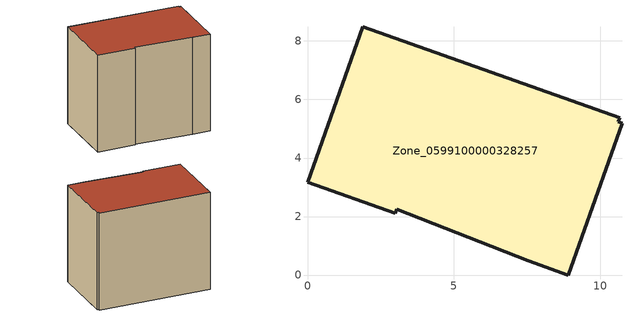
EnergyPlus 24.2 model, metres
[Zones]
Zone_0599100000328257
 floor ground (C_G): 7.54,0.49 3.04,2.26 2.99,2.11 0,3.17 1.88,8.48 10.67,5.38 10.62,5.24 10.74,5.19 8.91,0 z0.38
 wall outside (C_F): 3.04,2.26 7.54,0.49 8.91,0 10.74,5.19 10.62,5.24 10.67,5.38 1.88,8.48 0,3.17 2.99,2.11 3.04,2.26 z0.38:8.58
 roof outside (C_R): 10.67,5.38 1.88,8.48 0,3.17 2.99,2.11 3.04,2.26 7.54,0.49 8.91,0 10.74,5.19 10.62,5.24 z8.58
[BUILDING]
Pand.0599100000328257: North Axis=0; Terrain=City; Loads Convergence Tolerance Value=0.04; Temperature Convergence Tolerance Value=0.4; Solar Distribution=FullExterior; Maximum Number of Warmup Days=25; Minimum Number of Warmup Days=1
[Site:Location]
Rotterdam.The.Hague.AP_ZH_NLD Design_Conditions: Latitude=51.96; Longitude=4.45; Time Zone=1; Elevation=-4.5
[SITE:GROUNDTEMPERATURE:BUILDINGSURFACE]
18, 18, 18, 18, 18, 18, 18, 18, 18, 18, 18, 18
[MATERIAL] Thermal Absorptance=0.9; Solar Absorptance=0.7; Visible Absorptance=0.7
Name | Roughness | Thickness | Conductivity | Density | Specific Heat
G.TC.1975-1991 | MediumSmooth | 0.15 | 0.288461 | 540 | 1210
F.TC.1975-1991 | Rough | 0.3 | 0.230769 | 1920 | 840
R.TC.1975-1991 | MediumRough | 0.2 | 0.153846 | 1500 | 1000
[CONSTRUCTION]
C_G: G.TC.1975-1991
C_F: F.TC.1975-1991
C_R: R.TC.1975-1991
[ZONE]
Zone_0599100000328257: Type=1; Multiplier=1; Ceiling Height=Autocalculate; Volume=Autocalculate; Floor Area=autocalculate; Part of Total Floor Area=Yes
[ZONEINFILTRATION:DESIGNFLOWRATE]
Infil_Zone_0599100000328257: Zone or ZoneList or Space or SpaceList=Zone_0599100000328257; Schedule=AlwaysOn; Design Flow Rate Calculation Method=Flow/Area; Flow Rate per Floor Area=0.003; Constant Term Coefficient=1; Temperature Term Coefficient=0; Velocity Term Coefficient=0; Velocity Squared Term Coefficient=0
[HVACTEMPLATE:ZONE:IDEALLOADSAIRSYSTEM]
Zone_0599100000328257: Maximum Heating Supply Air Temperature=50; Minimum Cooling Supply Air Temperature=13; Maximum Heating Supply Air Humidity Ratio=0.0156; Minimum Cooling Supply Air Humidity Ratio=0.0077; Heating Limit=NoLimit; Cooling Limit=NoLimit; Dehumidification Control Type=ConstantSensibleHeatRatio; Cooling Sensible Heat Ratio=0.7; Dehumidification Setpoint=60; Humidification Control Type=None; Humidification Setpoint=30; Outdoor Air Method=None; Outdoor Air Flow Rate per Person=0.00944; Outdoor Air Flow Rate per Zone Floor Area=0; Outdoor Air Flow Rate per Zone=0; Demand Controlled Ventilation Type=None; Outdoor Air Economizer Type=NoEconomizer; Heat Recovery Type=None; Sensible Heat Recovery Effectiveness=0.7; Latent Heat Recovery Effectiveness=0.65
[ZONECONTROL:THERMOSTAT]
ThermostatControl_Zone_0599100000328257: Zone or ZoneList=Zone_0599100000328257; Control Type Schedule=DualSetpointControlType; Control 1=Thermostat_Zone_0599100000328257; Temperature Difference Between Cutout And Setpoint=0
[THERMOSTATSETPOINT:DUALSETPOINT]
Thermostat_Zone_0599100000328257: Heating Setpoint Temperature Schedule=HeatingSetpoint_Zone_0599100000328257; Cooling Setpoint Temperature Schedule=CoolingSetpoint_Zone_0599100000328257
[SCHEDULE:COMPACT]
HeatingSetpoint_Zone_0599100000328257: Through: 12/31, For: AllDays, Until: 24:00, 21
CoolingSetpoint_Zone_0599100000328257: Through: 12/31, For: AllDays, Until: 24:00, 24
DualSetpointControlType: Through: 12/31, For: AllDays, Until: 24:00, 4
AlwaysOn: Through: 12/31, For: AllDays, Until: 24:00, 1
